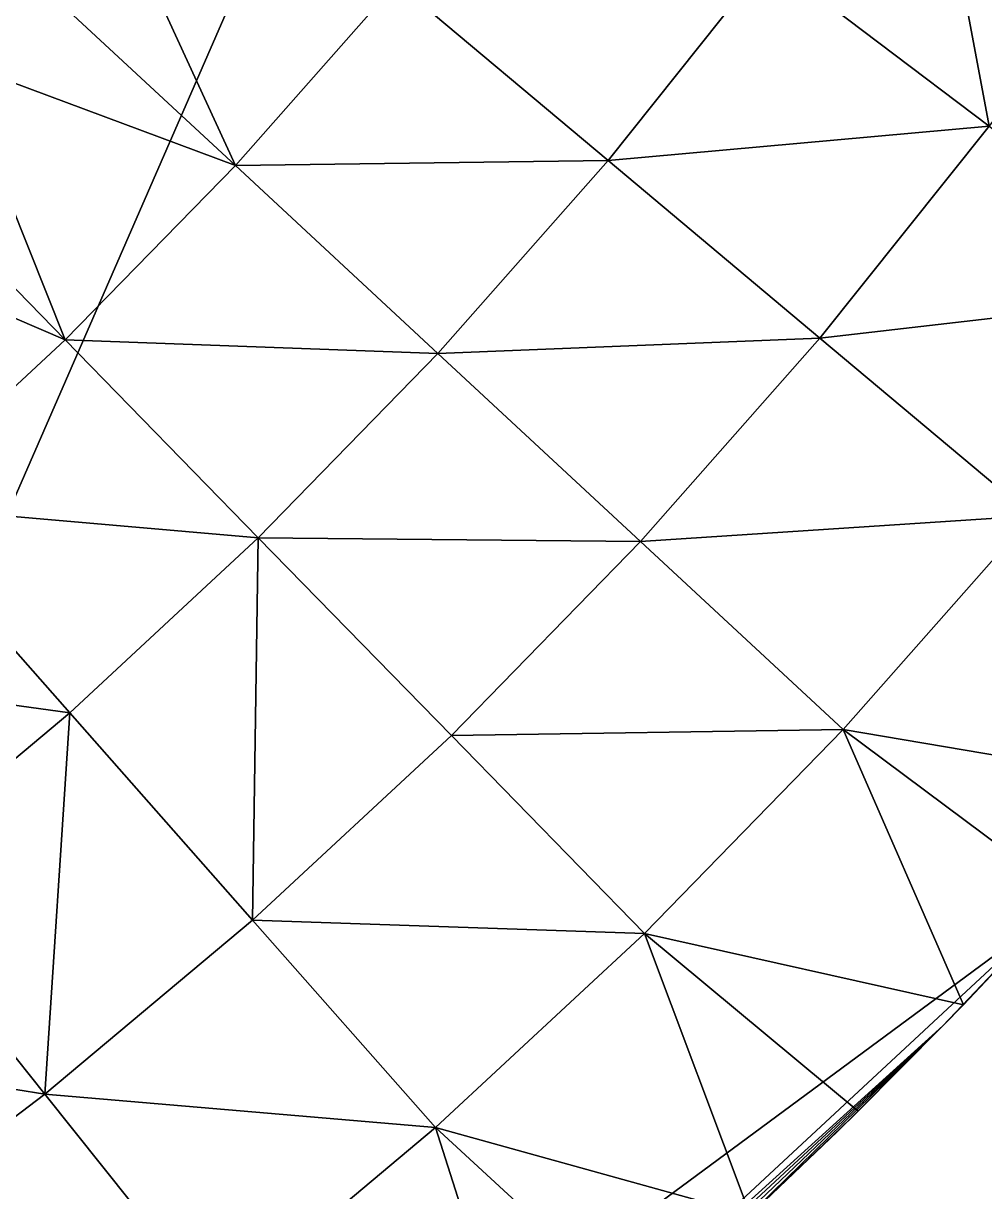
# Model space of a CAD drawing. Header units: millimetres. Extents: x -3250 to 8000, y -3250 to 3250.
# Drawn here: x 1828 to 2349, y -2359 to -1725 of the extents above; entities that cross this region are included whole.
import ezdxf

# ---------------------------------------------------------------- set-up
doc = ezdxf.new("R2010")
doc.units = ezdxf.units.MM
doc.header["$MEASUREMENT"] = 0
doc.layers.add('MESH_3D', color=2, linetype='CONTINUOUS')

msp = doc.modelspace()

# ---------------------------------------------------------------- linework, layer by layer
at = {"layer": 'MESH_3D'}
for points in [[(2150.48, 2436.79, 32500), (-3128.53, 880.23, 32500), (-2326.57, -2269.27, 32500)], [(2150.48, 2436.79, 32500), (-2326.57, -2269.27, 32500), (3105.61, 957.95, 32500)], [(3105.61, 957.95, 32500), (-2326.57, -2269.27, 32500), (-1962.36, -2590.68, 32500)], [(3105.61, 957.95, 32500), (-1962.36, -2590.68, 32500), (-1625, -2814.58, 32500)], [(3105.61, 957.95, 32500), (-1625, -2814.58, 32500), (-723.19, -3168.52, 32500)], [(3105.61, 957.95, 32500), (-723.19, -3168.52, 32500), (1410.12, -2928.15, 32500)], [(3105.61, 957.95, 32500), (1410.12, -2928.15, 32500), (2382.42, -2210.56, 32500)], [(2351.54, -1781.22, 24600), (2231.97, -1690.65, 24400), (2313.47, -1577.3, 24400)], [(2437.4, -1661.79, 24600), (2351.54, -1781.22, 24600), (2313.47, -1577.3, 24400)], [(1942.59, -1802.46, 24200), (1832.63, -1700.43, 24000), (1874.45, -1654.21, 24000)], [(2030.02, -1703.39, 24200), (1942.59, -1802.46, 24200), (1874.45, -1654.21, 24000)], [(2231.97, -1690.65, 24400), (2144.92, -1799.81, 24400), (2030.02, -1703.39, 24200)], [(2351.54, -1781.22, 24600), (2144.92, -1799.81, 24400), (2231.97, -1690.65, 24400)], [(1831.76, -1699.63, -38.42), (1832.63, -1700.43), (1788.82, -1744.77, -38.42)], [(1808.29, -1720.29, -71.93), (1831.76, -1699.63, -38.42), (1788.82, -1744.77, -38.42)], [(1788.82, -1744.77, -38.42), (1832.63, -1700.43), (1789.67, -1745.59)], [(1832.63, -1700.43, 24000), (1789.67, -1745.59, 24000), (1789.67, -1745.59)], [(1832.63, -1700.43, 24000), (1789.67, -1745.59), (1832.63, -1700.43)], [(1942.59, -1802.46, 24200), (1789.67, -1745.59, 24000), (1832.63, -1700.43, 24000)], [(2144.92, -1799.81, 24400), (1942.59, -1802.46, 24200), (2030.02, -1703.39, 24200)], [(1850.33, -1897.05, 24200), (1745.59, -1789.67, 24000), (1789.67, -1745.59, 24000)], [(1942.59, -1802.46, 24200), (1850.33, -1897.05, 24200), (1789.67, -1745.59, 24000)], [(2351.54, -1781.22, 24600), (2259.83, -1896.22, 24600), (2144.92, -1799.81, 24400)], [(2471.11, -1871.79, 24800), (2259.83, -1896.22, 24600), (2351.54, -1781.22, 24600)], [(1850.33, -1897.05, 24200), (1700.43, -1832.63, 24000), (1745.59, -1789.67, 24000)], [(2144.92, -1799.81, 24400), (2052.55, -1904.48, 24400), (1942.59, -1802.46, 24200)], [(2259.83, -1896.22, 24600), (2052.55, -1904.48, 24400), (2144.92, -1799.81, 24400)], [(2052.55, -1904.48, 24400), (1850.33, -1897.05, 24200), (1942.59, -1802.46, 24200)], [(1850.33, -1897.05, 24200), (1753.47, -1986.92, 24200), (1700.43, -1832.63, 24000)], [(2471.11, -1871.79, 24800), (2374.74, -1992.64, 24800), (2259.83, -1896.22, 24600)], [(1955.06, -2004.43, 24400), (1753.47, -1986.92, 24200), (1850.33, -1897.05, 24200)], [(2052.55, -1904.48, 24400), (1955.06, -2004.43, 24400), (1850.33, -1897.05, 24200)], [(2259.83, -1896.22, 24600), (2162.5, -2006.51, 24600), (2052.55, -1904.48, 24400)], [(2374.74, -1992.64, 24800), (2162.5, -2006.51, 24600), (2259.83, -1896.22, 24600)], [(2162.5, -2006.51, 24600), (1955.06, -2004.43, 24400), (2052.55, -1904.48, 24400)], [(1852.72, -2099.39, 24400), (1652.25, -2071.85, 24200), (1753.47, -1986.92, 24200)], [(1955.06, -2004.43, 24400), (1852.72, -2099.39, 24400), (1753.47, -1986.92, 24200)], [(2374.74, -1992.64, 24800), (2272.46, -2108.54, 24800), (2162.5, -2006.51, 24600)], [(2374.74, -1992.64, 24800), (2447.56, -2138.21, 25000), (2272.46, -2108.54, 24800)], [(1951.97, -2211.85, 24600), (1852.72, -2099.39, 24400), (1955.06, -2004.43, 24400)], [(2059.8, -2111.81, 24600), (1951.97, -2211.85, 24600), (1955.06, -2004.43, 24400)], [(2162.5, -2006.51, 24600), (2059.8, -2111.81, 24600), (1955.06, -2004.43, 24400)], [(2272.46, -2108.54, 24800), (2059.8, -2111.81, 24600), (2162.5, -2006.51, 24600)], [(1852.72, -2099.39, 24400), (1745.77, -2189.13, 24400), (1652.25, -2071.85, 24200)], [(1839.29, -2306.4, 24600), (1745.77, -2189.13, 24400), (1852.72, -2099.39, 24400)], [(1951.97, -2211.85, 24600), (1839.29, -2306.4, 24600), (1852.72, -2099.39, 24400)], [(2272.46, -2108.54, 24800), (2164.53, -2219.19, 24800), (2059.8, -2111.81, 24600)], [(2272.46, -2108.54, 24800), (2337.7, -2257.8, 25000), (2164.53, -2219.19, 24800)], [(2272.46, -2108.54, 24800), (2393.38, -2198.69, 25000), (2337.7, -2257.8, 25000)], [(2272.46, -2108.54, 24800), (2447.56, -2138.21, 25000), (2393.38, -2198.69, 25000)], [(2164.53, -2219.19, 24800), (1951.97, -2211.85, 24600), (2059.8, -2111.81, 24600)], [(1839.29, -2306.4, 24600), (1634.48, -2273.43, 24400), (1745.77, -2189.13, 24400)], [(2382.42, -2210.56, 32500), (2337.7, -2257.8, 25000), (2393.38, -2198.69, 25000)], [(2382.42, -2210.56, 32500), (1410.12, -2928.15, 32500), (2026.34, -2540.95, 32500)], [(2051.23, -2324.32, 24800), (1839.29, -2306.4, 24600), (1951.97, -2211.85, 24600)], [(2164.53, -2219.19, 24800), (2051.23, -2324.32, 24800), (1951.97, -2211.85, 24600)], [(2382.42, -2210.56, 32500), (2026.34, -2540.95, 32500), (2326.57, -2269.27, 32500)], [(2382.42, -2210.56, 32500), (2326.57, -2269.27, 32500), (2337.7, -2257.8, 25000)], [(2164.53, -2219.19, 24800), (2222.01, -2371.75, 25000), (2051.23, -2324.32, 24800)], [(2164.53, -2219.19, 24800), (2280.57, -2315.49, 25000), (2222.01, -2371.75, 25000)], [(2164.53, -2219.19, 24800), (2337.7, -2257.8, 25000), (2280.57, -2315.49, 25000)], [(2326.57, -2269.27, 32500), (2280.57, -2315.49, 25000), (2337.7, -2257.8, 25000)], [(1839.29, -2306.4, 24600), (1722.04, -2395.22, 24600), (1634.48, -2273.43, 24400)], [(2326.57, -2269.27, 32500), (2026.34, -2540.95, 32500), (2089.06, -2489.64, 32500)], [(2326.57, -2269.27, 32500), (2089.06, -2489.64, 32500), (2150.48, -2436.79, 32500)], [(2326.57, -2269.27, 32500), (2150.48, -2436.79, 32500), (2210.56, -2382.42, 32500)], [(2326.57, -2269.27, 32500), (2210.56, -2382.42, 32500), (2269.27, -2326.57, 32500)], [(2326.57, -2269.27, 32500), (2269.27, -2326.57, 32500), (2280.57, -2315.49, 25000)], [(1932.82, -2423.68, 24800), (1722.04, -2395.22, 24600), (1839.29, -2306.4, 24600)], [(2051.23, -2324.32, 24800), (1932.82, -2423.68, 24800), (1839.29, -2306.4, 24600)], [(2269.27, -2326.57, 32500), (2222.01, -2371.75, 25000), (2280.57, -2315.49, 25000)], [(2051.23, -2324.32, 24800), (2100.77, -2479.77, 25000), (1932.82, -2423.68, 24800)], [(2051.23, -2324.32, 24800), (2162.06, -2426.52, 25000), (2100.77, -2479.77, 25000)], [(2051.23, -2324.32, 24800), (2222.01, -2371.75, 25000), (2162.06, -2426.52, 25000)], [(2269.27, -2326.57, 32500), (2210.56, -2382.42, 32500), (2222.01, -2371.75, 25000)]]:
    msp.add_3dface(points, dxfattribs=at)

doc.saveas('drawing.dxf')
